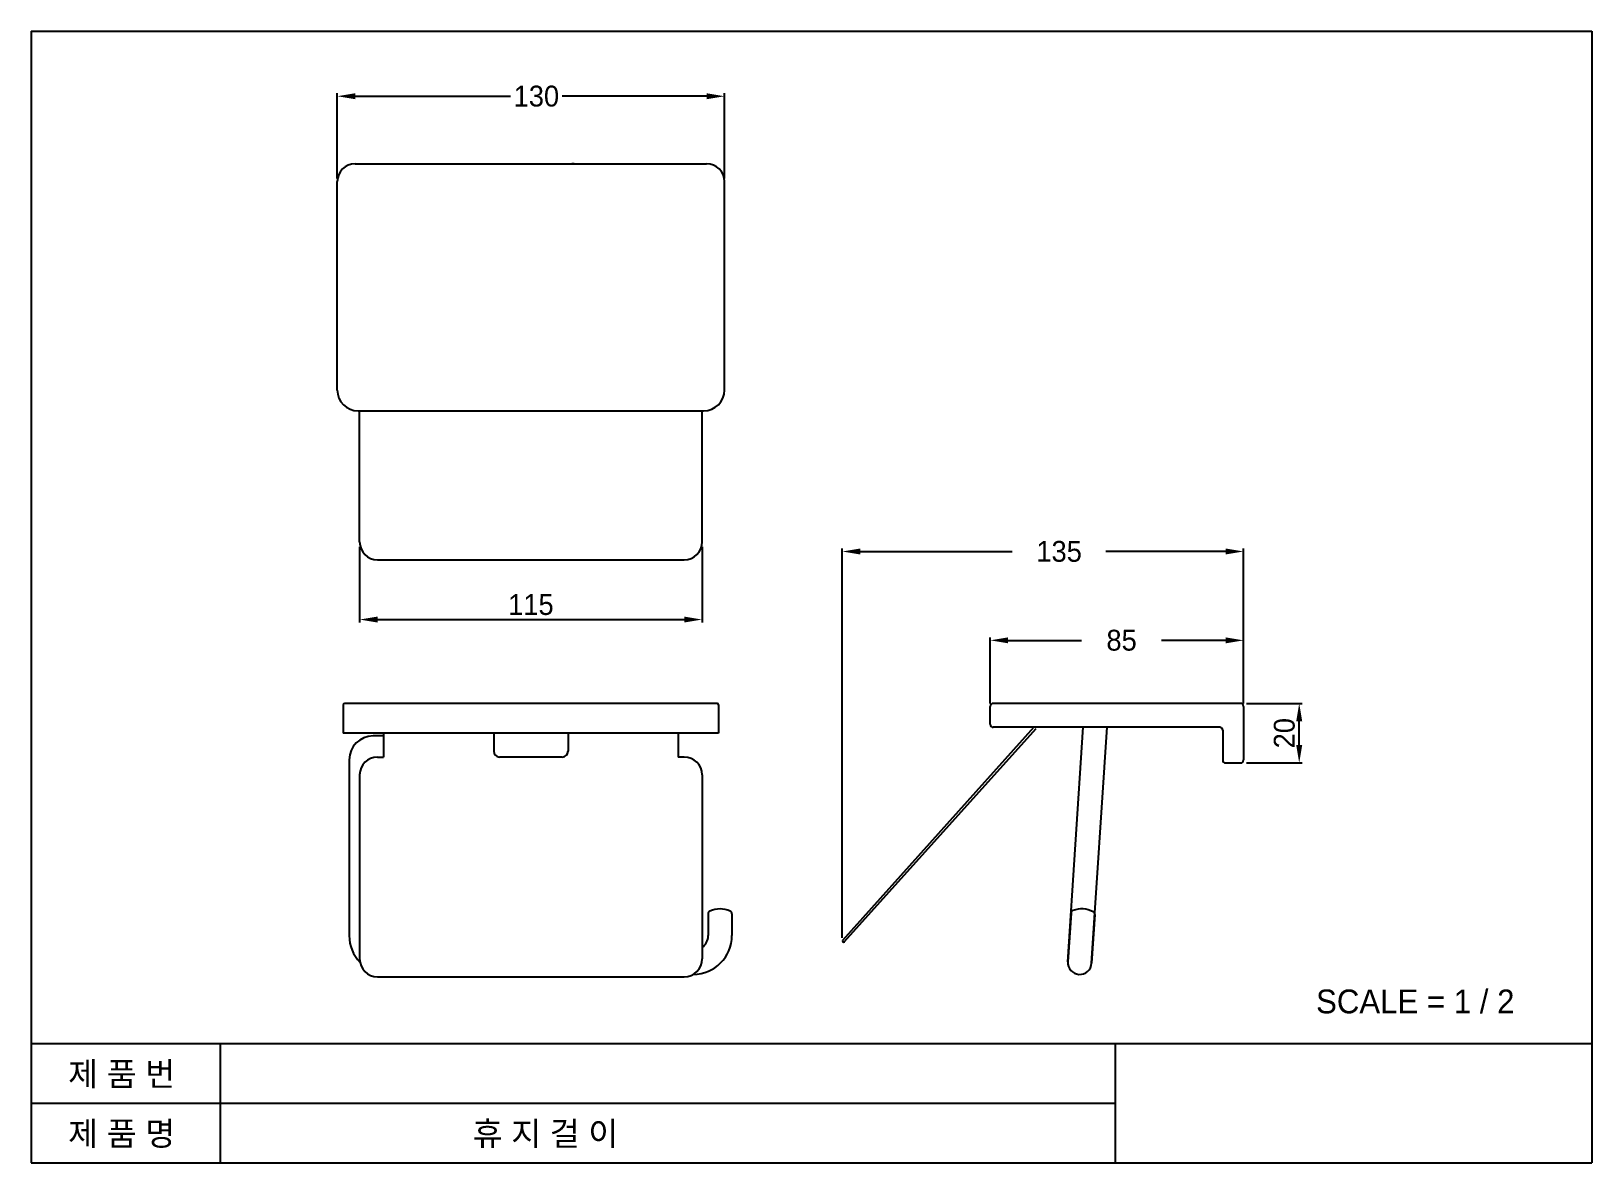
# Model space of a CAD drawing. Extents: x -1645 to -1383, y -33 to 157.
import ezdxf

# ---------------------------------------------------------------- set-up
doc = ezdxf.new("R2010")
doc.units = 0
doc.header["$LTSCALE"] = 0.5
doc.header["$MEASUREMENT"] = 0
doc.layers.get('0').update_dxf_attribs({"linetype": 'CONTINUOUS'})
doc.layers.add('5', color=2, linetype='CONTINUOUS')
doc.styles.get("Standard").update_dxf_attribs({"font": ''})
doc.styles.get('Standard').set_extended_font_data('Gulim')

msp = doc.modelspace()

# ---------------------------------------------------------------- linework, layer by layer
for p, q in [((-1644.87, 156.64), (-1382.87, 156.64)), ((-1644.87, 156.64), (-1644.87, -33.36)), ((-1382.87, 156.64), (-1382.87, -33.36)), ((-1590.48, 134.39), (-1531.48, 134.39)), ((-1553.7, 134.39), (-1554.12, 134.39)), ((-1553.7, 134.39), (-1553.63, 134.39)), ((-1593.48, 96.39), (-1593.48, 131.39)), ((-1528.48, 96.39), (-1528.48, 131.39)), ((-1589.98, 92.89), (-1531.98, 92.89)), ((-1589.73, 70.89), (-1589.73, 92.89)), ((-1532.23, 70.89), (-1532.23, 92.89)), ((-1586.73, 67.89), (-1535.23, 67.89)), ((-1592.48, 43.52), (-1592.48, 38.77)), ((-1529.73, 43.77), (-1592.23, 43.77)), ((-1529.48, 43.52), (-1529.48, 38.77)), ((-1483.86, 40.27), (-1483.86, 43.27)), ((-1441.84, 43.77), (-1483.36, 43.77)), ((-1441.34, 43.27), (-1441.34, 34.27)), ((-1476.53, 39.77), (-1508.69, 3.96)), ((-1476.23, 39.5), (-1508.36, 3.74)), ((-1445.34, 39.77), (-1483.36, 39.77)), ((-1470.83, 0.4), (-1468.24, 39.77)), ((-1466.84, 0.14), (-1464.23, 39.77)), ((-1567.23, 38.77), (-1592.48, 38.77)), ((-1585.73, 38.31), (-1587.48, 38.31)), ((-1585.73, 38.77), (-1585.73, 34.77)), ((-1567.23, 38.77), (-1567.23, 35.77)), ((-1554.73, 38.77), (-1567.23, 38.77)), ((-1529.48, 38.77), (-1554.73, 38.77)), ((-1554.73, 38.77), (-1554.73, 35.77)), ((-1536.23, 38.77), (-1536.23, 34.77)), ((-1444.84, 39.27), (-1444.84, 34.27)), ((-1591.48, 34.31), (-1591.48, 4.78)), ((-1586.73, 34.77), (-1585.73, 34.77)), ((-1555.73, 34.77), (-1566.23, 34.77)), ((-1535.23, 34.77), (-1536.23, 34.77)), ((-1589.73, 31.77), (-1589.73, 0.86)), ((-1532.23, 31.77), (-1532.23, 0.86)), ((-1444.34, 33.77), (-1441.84, 33.77)), ((-1531.23, 8.45), (-1531.23, 4.78)), ((-1527.23, 8.45), (-1527.23, 4.78)), ((-1470.3, 8.57), (-1470.83, 0.4)), ((-1466.3, 8.31), (-1466.84, 0.14)), ((-1586.73, -2.14), (-1535.23, -2.14)), ((-1644.87, -13.36), (-1382.87, -13.36)), ((-1613.14, -13.36), (-1613.14, -33.36)), ((-1462.87, -13.36), (-1462.87, -33.36)), ((-1644.87, -23.36), (-1462.87, -23.36)), ((-1644.87, -33.36), (-1382.87, -33.36))]:
    msp.add_line(p, q)
for centre, radius, start, end in [((-1590.48, 131.39), 3, 90, 180), ((-1531.48, 131.39), 3, 0, 90), ((-1589.98, 96.39), 3.5, 180, 270), ((-1531.98, 96.39), 3.5, 270, 360), ((-1586.73, 70.89), 3, 180, 270), ((-1535.23, 70.89), 3, 270, 360), ((-1592.23, 43.52), 0.25, 90, 180), ((-1529.73, 43.52), 0.25, 0, 90), ((-1483.36, 43.27), 0.5, 90, 180), ((-1441.84, 43.27), 0.5, 0, 90), ((-1483.36, 40.27), 0.5, 180, 270), ((-1445.34, 39.27), 0.5, 0, 90), ((-1587.48, 34.31), 4, 90, 180), ((-1586.73, 31.77), 3, 90, 180), ((-1566.23, 35.77), 1, 180, 270), ((-1555.73, 35.77), 1, 270, 0), ((-1535.23, 31.77), 3, 360, 90), ((-1444.34, 34.27), 0.5, 180, 270), ((-1441.84, 34.27), 0.5, 270, 0), ((-1530.73, 8.45), 0.5, 113.5782, 180), ((-1529.23, 5.01), 4.25, 66.4218, 113.5782), ((-1527.73, 8.45), 0.5, 0, 66.4218), ((-1469.8, 8.54), 0.5, 109.8141, 176.236), ((-1468.53, 5.01), 4.25, 62.6578, 109.8141), ((-1466.8, 8.34), 0.5, 356.236, 62.6578), ((-1584.98, 4.78), 6.5, 180, 223.7925), ((-1533.73, 4.78), 6.5, 270.144, 0), ((-1533.73, 4.78), 2.5, 306.8699, 0), ((-1508.49, 3.91), 0.212, 164.1383, 308.4639), ((-1586.73, 0.86), 3, 180, 270), ((-1535.23, 0.86), 3, 270, 0), ((-1468.84, 0.27), 2, 176.236, 356.236)]:
    msp.add_arc(centre, radius, start, end)
at = {"layer": '5', "color": 1}
for p, q in [((-1593.48, 131.89), (-1593.48, 146.22)), ((-1590.48, 145.72), (-1564.39, 145.72)), ((-1531.48, 145.72), (-1555.73, 145.72)), ((-1528.48, 131.89), (-1528.48, 146.22)), ((-1589.73, 70.05), (-1589.73, 57.35)), ((-1532.23, 70.05), (-1532.23, 57.35)), ((-1508.7, 4.41), (-1508.7, 69.78)), ((-1505.7, 69.28), (-1480.17, 69.28)), ((-1444.34, 69.28), (-1464.43, 69.28)), ((-1441.34, 43.77), (-1441.34, 69.78)), ((-1586.73, 57.85), (-1535.23, 57.85)), ((-1483.86, 43.77), (-1483.86, 54.86)), ((-1480.86, 54.36), (-1468.52, 54.36)), ((-1444.34, 54.36), (-1455.1, 54.36)), ((-1441.34, 43.77), (-1441.34, 54.86)), ((-1440.84, 43.77), (-1431.49, 43.77)), ((-1431.99, 36.77), (-1431.99, 40.77)), ((-1440.84, 33.77), (-1431.49, 33.77))]:
    msp.add_line(p, q, dxfattribs=at)
for points in [[(-1590.48, 146.22), (-1590.48, 145.22), (-1593.48, 145.72)], [(-1531.48, 146.22), (-1531.48, 145.22), (-1528.48, 145.72)], [(-1505.7, 69.78), (-1505.7, 68.78), (-1508.7, 69.28)], [(-1444.34, 69.78), (-1444.34, 68.78), (-1441.34, 69.28)], [(-1586.73, 58.35), (-1586.73, 57.35), (-1589.73, 57.85)], [(-1535.23, 58.35), (-1535.23, 57.35), (-1532.23, 57.85)], [(-1480.86, 54.86), (-1480.86, 53.86), (-1483.86, 54.36)], [(-1444.34, 54.86), (-1444.34, 53.86), (-1441.34, 54.36)], [(-1432.49, 40.77), (-1431.49, 40.77), (-1431.99, 43.77)], [(-1432.49, 36.77), (-1431.49, 36.77), (-1431.99, 33.77)]]:
    msp.add_solid(points, dxfattribs=at)

# ---------------------------------------------------------------- texts
at = {"layer": '5', "color": 7}
for s, p in [('SCALE = 1 / 2', (-1429.16, -8.27)), ('제 품 번', (-1638.67, -20.45)), ('제 품 명', (-1638.67, -30.45)), ('휴 지 걸 이', (-1570.76, -30.45))]:
    msp.add_text(s, height=4, dxfattribs=at).set_placement(p)
at = {"layer": '5', "color": 7, "char_height": 3.5, "attachment_point": 5}
for s, insert in [('130', (-1560.06, 145.72)), ('135', (-1472.3, 69.28)), ('115', (-1560.98, 60.35)), ('85', (-1461.81, 54.36))]:
    msp.add_mtext(s, dxfattribs=dict(at, insert=insert))
at = {"layer": '5', "color": 7, "insert": (-1434.48, 38.77), "char_height": 3.5, "attachment_point": 5, "rotation": 90}
msp.add_mtext('20', dxfattribs=at)

doc.saveas('drawing.dxf')
